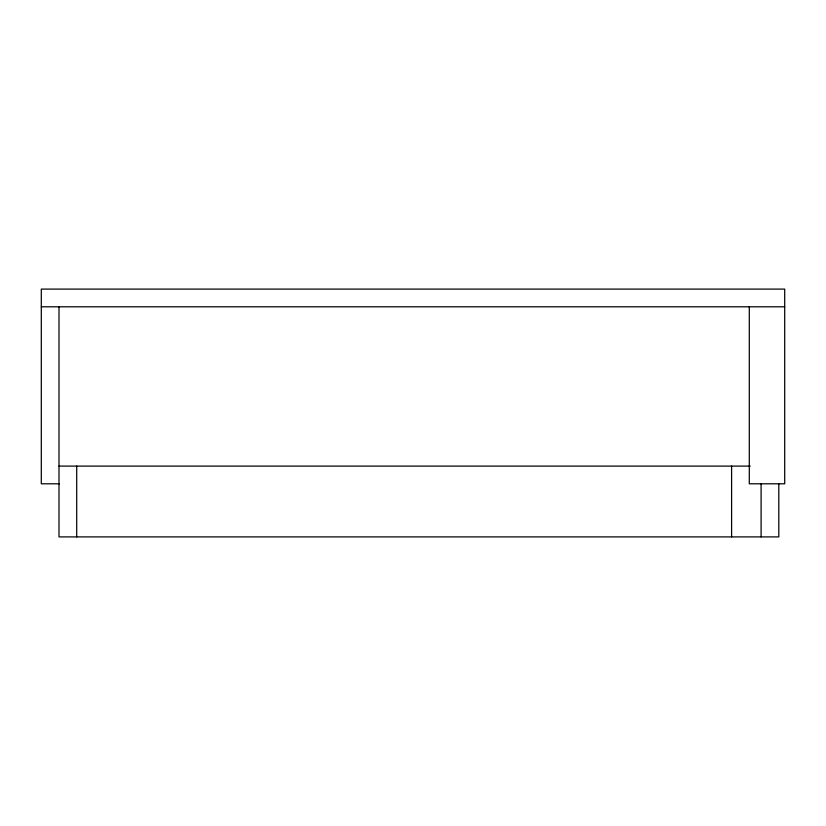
<?xml version="1.0" encoding="UTF-8"?>
<svg xmlns="http://www.w3.org/2000/svg" width="826" height="826" viewBox="0 0 826 826"><rect width="100%" height="100%" fill="white"/><g stroke="black" fill="none" stroke-linecap="round" stroke-linejoin="round"><path stroke-width="1.24" d="M41.3 306.797L784.7 306.797M58.997 466.101L750.235 466.101M59.369 483.799L41.3 483.799L41.3 289.1L784.7 289.1L784.7 483.799L749.296 483.799L749.296 306.797M778.804 483.799L778.804 536.9L58.997 536.9L58.997 306.797M761.097 483.799L761.097 536.9M731.599 466.101L731.599 536.9M76.704 466.101L76.704 536.9"/></g></svg>
